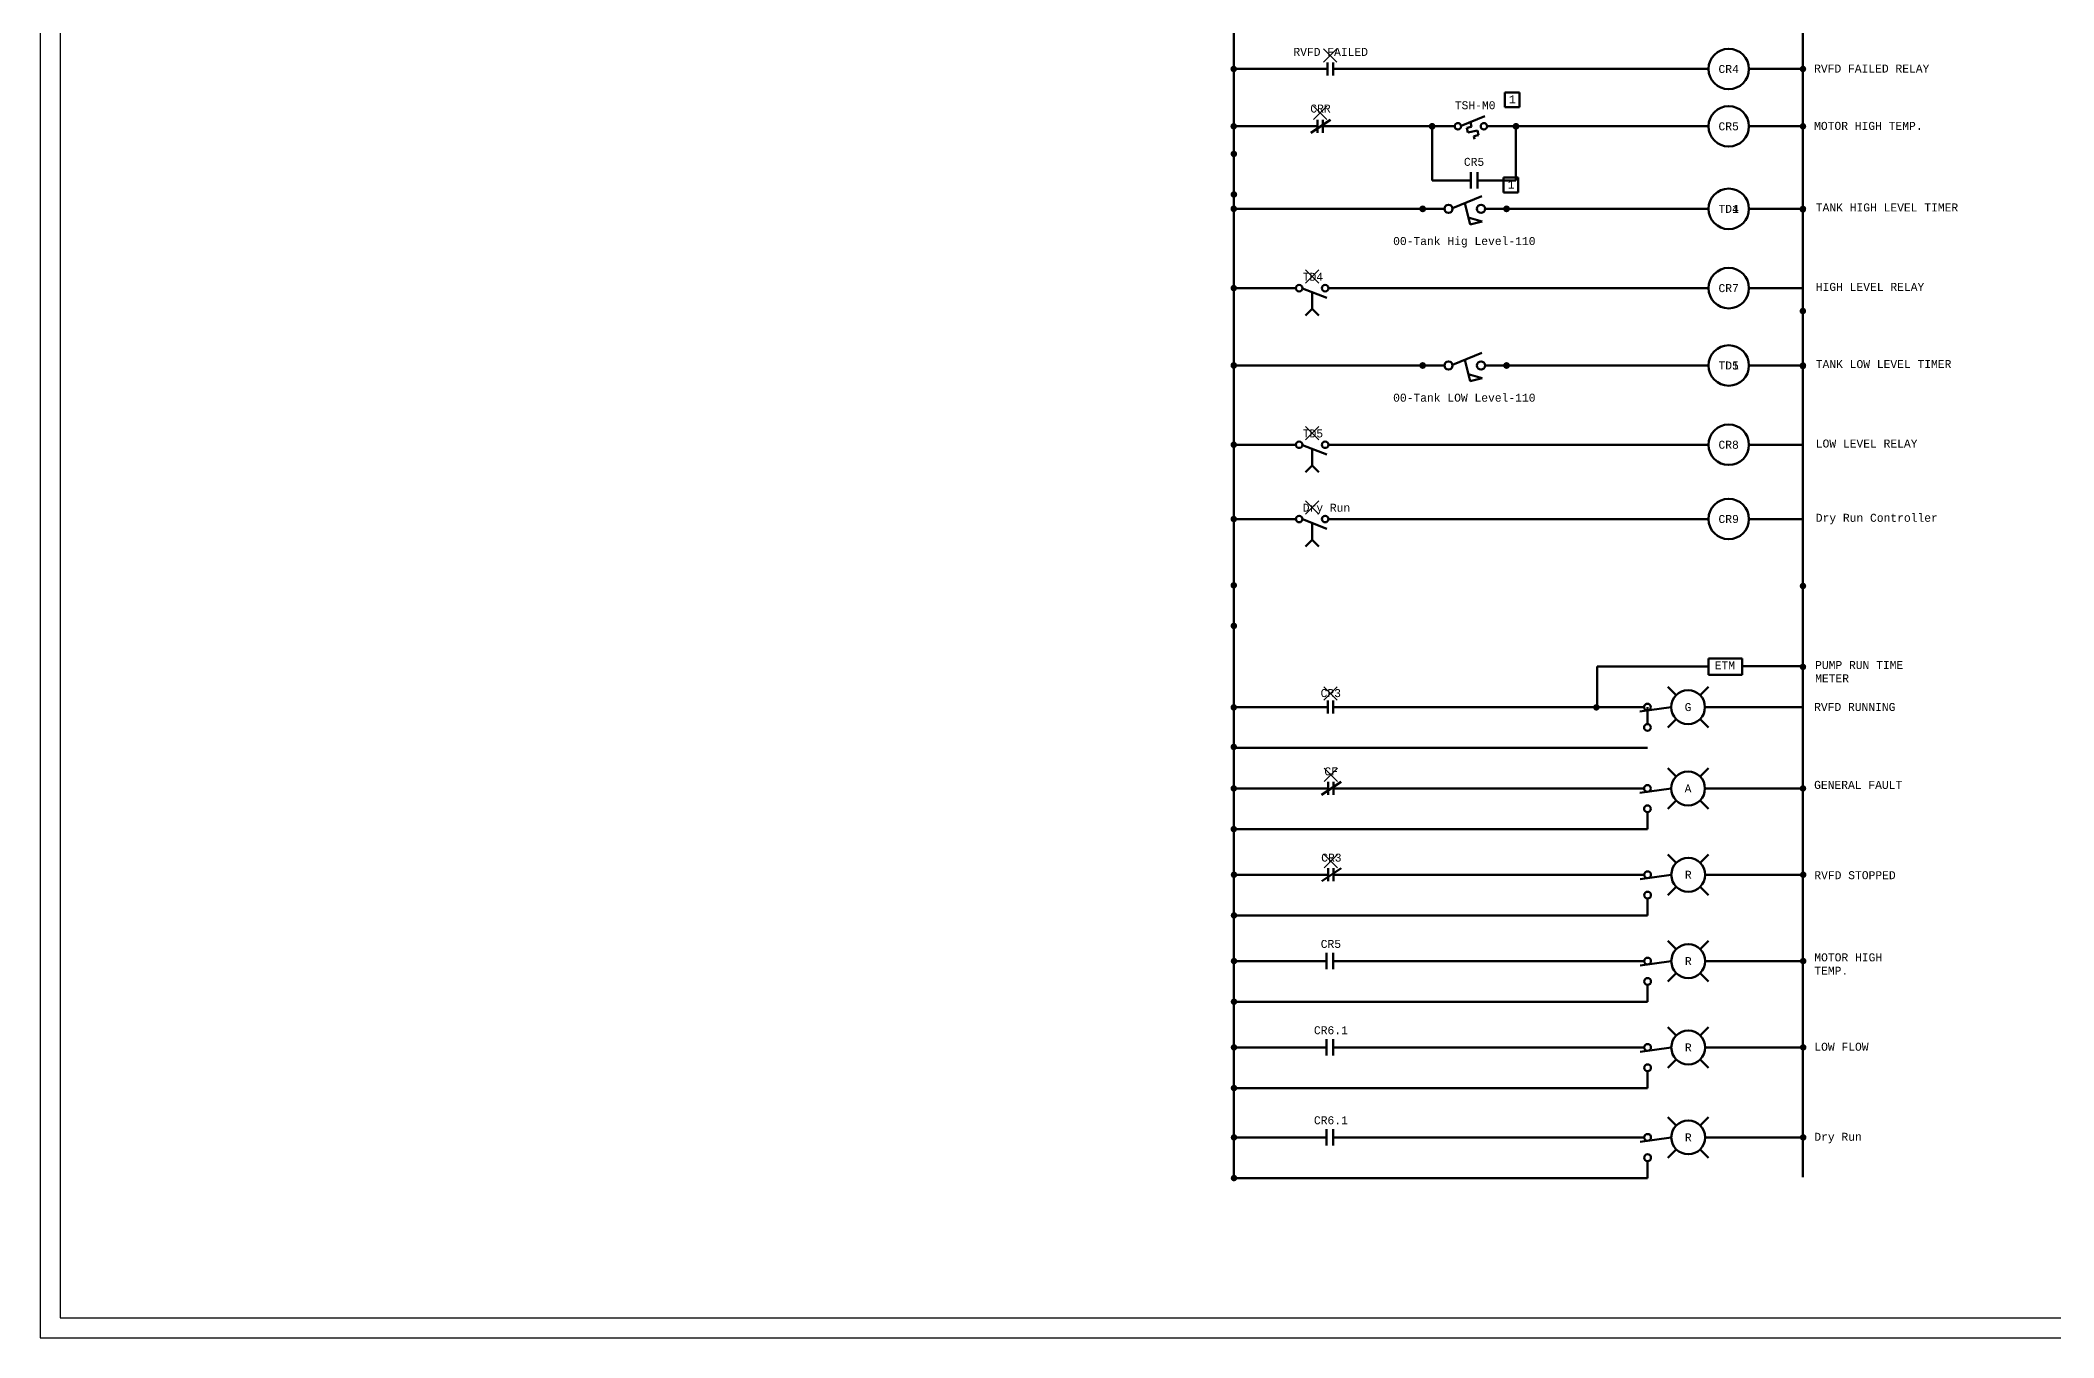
# Model space of a CAD drawing. Header units: inches. Extents: x 191440 to 383551, y 141449 to 284946.
# Drawn here: x 191768.51 to 191798.75, y 141492.66 to 141512.15 of the extents above; entities that cross this region are included whole.
import ezdxf
from ezdxf.enums import TextEntityAlignment as Align

# ---------------------------------------------------------------- set-up
doc = ezdxf.new("R2010")
doc.units = ezdxf.units.IN
doc.header["$MEASUREMENT"] = 0
doc.header["$PDMODE"] = 3
doc.header["$PDSIZE"] = 0.1
for name, color, linetype, lineweight in [('E-ANNO-TEXT-2', 7, 'Continuous', 211), ('E-ANNO-TEXT-2 @ 1 (1)', 7, 'Continuous', 211), ('E-ANNO-TEXT-2 @ 1 (2)', 7, 'Continuous', 211), ('E-SCHM-LINE', 4, 'Continuous', 50), ('E-SCHM-SYMB', 1, 'Continuous', 50), ('G-ANNO-TEXT', 7, 'Continuous', 13)]:
    doc.layers.add(name, color=color, linetype=linetype, lineweight=lineweight)
doc.layers.add('VP', color=7, linetype='Continuous')
doc.styles.add('MONOSPACE', font='monosi.ttf', dxfattribs={"width": 0.9999})
doc.styles.add('Style-Arial', font='arial.ttf')

# ---------------------------------------------------------------- blocks, each defined once
blk = doc.blocks.new('SC03A_1')
at = {"layer": 'E-SCHM-SYMB'}
for p, q in [((10.02, 3.74), (7.41, 6.35)), ((17.5, 3.74), (20.11, 6.35)), ((8.47, 0), (-1.31, -1.4)), ((10.02, -3.74), (7.41, -6.35)), ((17.5, -3.74), (20.11, -6.35))]:
    blk.add_line(p, q, dxfattribs=at)
for centre, radius in [((1.06, 0), 1.06), ((13.76, 0), 5.29), ((1.06, -6.35), 1.06)]:
    blk.add_circle(centre, radius, dxfattribs=at)
at = {"layer": 'G-ANNO-TEXT', "style": 'Style-Arial'}
blk.add_attdef('color', text='', height=3.05, dxfattribs=at).set_placement((13.76, 0), align=Align.MIDDLE_CENTER)
blk = doc.blocks.new('*U285')
at = {"layer": 'E-ANNO-TEXT-2'}
ref = blk.add_blockref('SC03A_1', (191792.599, 141502.134), dxfattribs=dict(at, xscale=0.04808846015417836, yscale=0.04808846015417836, zscale=0.04808846015417836))
ref.add_attrib('color', 'G', dxfattribs={"layer": 'E-ANNO-TEXT-2 @ 1 (2)', "height": 0.12, "style": 'MONOSPACE'}).set_placement((191793.261, 141502.134), align=Align.MIDDLE_CENTER)
blk = doc.blocks.new('*U286')
at = {"layer": 'E-ANNO-TEXT-2'}
ref = blk.add_blockref('SC03A_1', (191792.599, 141500.912), dxfattribs=dict(at, xscale=0.04808846015417836, yscale=0.04808846015417836, zscale=0.04808846015417836))
ref.add_attrib('color', 'A', dxfattribs={"layer": 'E-ANNO-TEXT-2 @ 1 (2)', "height": 0.12, "style": 'MONOSPACE'}).set_placement((191793.26, 141500.912), align=Align.MIDDLE_CENTER)
blk = doc.blocks.new('*U287')
at = {"layer": 'E-ANNO-TEXT-2'}
ref = blk.add_blockref('SC03A_1', (191792.602, 141499.615), dxfattribs=dict(at, xscale=0.04808846015417836, yscale=0.04808846015417836, zscale=0.04808846015417836))
ref.add_attrib('color', 'R', dxfattribs={"layer": 'E-ANNO-TEXT-2 @ 1 (2)', "height": 0.12, "style": 'MONOSPACE'}).set_placement((191793.264, 141499.615), align=Align.MIDDLE_CENTER)
blk = doc.blocks.new('SC04E')
at = {"layer": 'E-SCHM-SYMB', "linetype": 'Continuous', "lineweight": 50}
for p, q in [((0, -30.48), (0, 30.48)), ((25.4, -30.48), (25.4, 30.48))]:
    blk.add_line(p, q, dxfattribs=at)
at = {"layer": 'E-SCHM-SYMB', "linetype": 'Continuous', "lineweight": 25}
blk.add_point((12.7, 63.5), dxfattribs=at)
blk = doc.blocks.new('SC04C')
at = {"layer": 'E-SCHM-SYMB', "linetype": 'Continuous', "lineweight": 50}
for p, q in [((-30.48, -30.48), (60.96, 30.48)), ((0, -30.48), (0, 30.48)), ((25.4, -30.48), (25.4, 30.48))]:
    blk.add_line(p, q, dxfattribs=at)
at = {"layer": 'E-SCHM-SYMB', "linetype": 'Continuous', "lineweight": 25}
blk.add_point((12.7, 63.5), dxfattribs=at)
blk = doc.blocks.new('*U288')
at = {"layer": 'E-ANNO-TEXT-2'}
ref = blk.add_blockref('SC03A_1', (191792.602, 141498.318), dxfattribs=dict(at, xscale=0.04808846015417836, yscale=0.04808846015417836, zscale=0.04808846015417836))
ref.add_attrib('color', 'R', dxfattribs={"layer": 'E-ANNO-TEXT-2 @ 1 (2)', "height": 0.12, "style": 'MONOSPACE'}).set_placement((191793.264, 141498.318), align=Align.MIDDLE_CENTER)
blk = doc.blocks.new('*U289')
at = {"layer": 'E-ANNO-TEXT-2'}
ref = blk.add_blockref('SC03A_1', (191792.602, 141497.021), dxfattribs=dict(at, xscale=0.04808846015417836, yscale=0.04808846015417836, zscale=0.04808846015417836))
ref.add_attrib('color', 'R', dxfattribs={"layer": 'E-ANNO-TEXT-2 @ 1 (2)', "height": 0.12, "style": 'MONOSPACE'}).set_placement((191793.264, 141497.021), align=Align.MIDDLE_CENTER)
blk = doc.blocks.new('SC04F')
at = {"layer": 'E-SCHM-SYMB', "linetype": 'Continuous', "lineweight": 50}
for p, q in [((30.4, -1.4), (145.6, -45.9)), ((76.1, -97.6), (76.1, -19))]:
    blk.add_line(p, q, dxfattribs=at)
at = {"layer": 'E-SCHM-SYMB', "linetype": 'Continuous', "lineweight": 50, "flags": 128}
blk.add_lwpolyline([(45.5, -128.2), (76.1, -97.6), (106.7, -128.2)], dxfattribs=at)
at = {"layer": 'E-SCHM-SYMB', "linetype": 'Continuous', "lineweight": 50}
for centre in [(15.2, 0), (137.2, 0)]:
    blk.add_circle(centre, 15.2, dxfattribs=at)
at = {"layer": 'E-SCHM-SYMB', "linetype": 'Continuous', "lineweight": 25}
blk.add_point((76.2, 54.4), dxfattribs=at)
blk = doc.blocks.new('*U290')
at = {"layer": 'E-ANNO-TEXT-2'}
ref = blk.add_blockref('SC03A_1', (191792.602, 141495.669), dxfattribs=dict(at, xscale=0.04808846015417836, yscale=0.04808846015417836, zscale=0.04808846015417836))
ref.add_attrib('color', 'R', dxfattribs={"layer": 'E-ANNO-TEXT-2 @ 1 (2)', "height": 0.12, "style": 'MONOSPACE'}).set_placement((191793.264, 141495.669), align=Align.MIDDLE_CENTER)

msp = doc.modelspace()

# ---------------------------------------------------------------- hatches: boundary and pattern name
at = {"layer": 'E-SCHM-SYMB'}
h = msp.add_hatch(color=256, dxfattribs=at)
edge = h.paths.add_edge_path()
edge.add_arc((191786.43532, 141511.72148), 0.04903, 0, 360)
h = msp.add_hatch(color=256, dxfattribs=at)
edge = h.paths.add_edge_path()
edge.add_arc((191794.98663, 141511.72148), 0.04903, 0, 360)
h = msp.add_hatch(color=256, dxfattribs=at)
edge = h.paths.add_edge_path()
edge.add_arc((191786.43532, 141510.8601), 0.04903, 0, 360)
h = msp.add_hatch(color=256, dxfattribs=at)
edge = h.paths.add_edge_path()
edge.add_arc((191789.41622, 141510.85999), 0.05107, 0, 360)
h = msp.add_hatch(color=256, dxfattribs=at)
edge = h.paths.add_edge_path()
edge.add_arc((191790.67585, 141510.85999), 0.05107, 0, 360)
h = msp.add_hatch(color=256, dxfattribs=at)
edge = h.paths.add_edge_path()
edge.add_arc((191794.98663, 141510.8601), 0.04903, 0, 360)
h = msp.add_hatch(color=256, dxfattribs=at)
edge = h.paths.add_edge_path()
edge.add_arc((191786.43779, 141510.44538), 0.04903, 0, 360)
h = msp.add_hatch(color=256, dxfattribs=at)
edge = h.paths.add_edge_path()
edge.add_arc((191786.43779, 141509.83585), 0.04903, 0, 360)
h = msp.add_hatch(color=256, dxfattribs=at)
edge = h.paths.add_edge_path()
edge.add_arc((191786.43908, 141509.83585), 0.04903, 0, 360)
h = msp.add_hatch(color=256, dxfattribs=at)
edge = h.paths.add_edge_path()
edge.add_arc((191786.43661, 141509.62262), 0.04903, 0, 360)
h = msp.add_hatch(color=256, dxfattribs=at)
edge = h.paths.add_edge_path()
edge.add_arc((191786.43661, 141509.61985), 0.04903, 0, 360)
h = msp.add_hatch(color=256, dxfattribs=at)
edge = h.paths.add_edge_path()
edge.add_arc((191786.43661, 141509.61985), 0.04903, 0, 360)
h = msp.add_hatch(color=256, dxfattribs=at)
edge = h.paths.add_edge_path()
edge.add_arc((191789.27463, 141509.61982), 0.05107, 0, 360)
h = msp.add_hatch(color=256, dxfattribs=at)
edge = h.paths.add_edge_path()
edge.add_arc((191789.27463, 141509.61982), 0.05107, 0, 360)
h = msp.add_hatch(color=256, dxfattribs=at)
edge = h.paths.add_edge_path()
edge.add_arc((191790.53426, 141509.61982), 0.05107, 0, 360)
h = msp.add_hatch(color=256, dxfattribs=at)
edge = h.paths.add_edge_path()
edge.add_arc((191790.53426, 141509.61982), 0.05107, 0, 360)
h = msp.add_hatch(color=256, dxfattribs=at)
edge = h.paths.add_edge_path()
edge.add_arc((191794.98535, 141509.61168), 0.04903, 0, 360)
h = msp.add_hatch(color=256, dxfattribs=at)
edge = h.paths.add_edge_path()
edge.add_arc((191794.98663, 141509.61982), 0.04903, 0, 360)
h = msp.add_hatch(color=256, dxfattribs=at)
edge = h.paths.add_edge_path()
edge.add_arc((191794.98663, 141509.61982), 0.04903, 0, 360)
h = msp.add_hatch(color=256, dxfattribs=at)
edge = h.paths.add_edge_path()
edge.add_arc((191786.43661, 141508.42904), 0.04903, 0, 360)
h = msp.add_hatch(color=256, dxfattribs=at)
edge = h.paths.add_edge_path()
edge.add_arc((191794.98514, 141508.08498), 0.04903, 0, 360)
h = msp.add_hatch(color=256, dxfattribs=at)
edge = h.paths.add_edge_path()
edge.add_arc((191794.98514, 141508.08498), 0.04903, 0, 360)
h = msp.add_hatch(color=256, dxfattribs=at)
edge = h.paths.add_edge_path()
edge.add_arc((191786.43661, 141507.26927), 0.04903, 0, 360)
h = msp.add_hatch(color=256, dxfattribs=at)
edge = h.paths.add_edge_path()
edge.add_arc((191786.43661, 141507.2665), 0.04903, 0, 360)
h = msp.add_hatch(color=256, dxfattribs=at)
edge = h.paths.add_edge_path()
edge.add_arc((191786.43661, 141507.2665), 0.04903, 0, 360)
h = msp.add_hatch(color=256, dxfattribs=at)
edge = h.paths.add_edge_path()
edge.add_arc((191789.27463, 141507.26647), 0.05107, 0, 360)
h = msp.add_hatch(color=256, dxfattribs=at)
edge = h.paths.add_edge_path()
edge.add_arc((191789.27463, 141507.26647), 0.05107, 0, 360)
h = msp.add_hatch(color=256, dxfattribs=at)
edge = h.paths.add_edge_path()
edge.add_arc((191790.53426, 141507.26647), 0.05107, 0, 360)
h = msp.add_hatch(color=256, dxfattribs=at)
edge = h.paths.add_edge_path()
edge.add_arc((191790.53426, 141507.26647), 0.05107, 0, 360)
h = msp.add_hatch(color=256, dxfattribs=at)
edge = h.paths.add_edge_path()
edge.add_arc((191794.98535, 141507.25832), 0.04903, 0, 360)
h = msp.add_hatch(color=256, dxfattribs=at)
edge = h.paths.add_edge_path()
edge.add_arc((191794.98663, 141507.26647), 0.04903, 0, 360)
h = msp.add_hatch(color=256, dxfattribs=at)
edge = h.paths.add_edge_path()
edge.add_arc((191794.98663, 141507.26647), 0.04903, 0, 360)
h = msp.add_hatch(color=256, dxfattribs=at)
edge = h.paths.add_edge_path()
edge.add_arc((191786.43661, 141506.07568), 0.04903, 0, 360)
h = msp.add_hatch(color=256, dxfattribs=at)
edge = h.paths.add_edge_path()
edge.add_arc((191786.43661, 141504.9597), 0.04903, 0, 360)
h = msp.add_hatch(color=256, dxfattribs=at)
edge = h.paths.add_edge_path()
edge.add_arc((191786.43651, 141503.96374), 0.04903, 0, 360)
h = msp.add_hatch(color=256, dxfattribs=at)
edge = h.paths.add_edge_path()
edge.add_arc((191794.98653, 141503.954), 0.04903, 0, 360)
h = msp.add_hatch(color=256, dxfattribs=at)
edge = h.paths.add_edge_path()
edge.add_arc((191786.43779, 141503.35421), 0.04903, 0, 360)
h = msp.add_hatch(color=256, dxfattribs=at)
edge = h.paths.add_edge_path()
edge.add_arc((191794.98653, 141502.7381), 0.04903, 0, 360)
h = msp.add_hatch(color=256, dxfattribs=at)
edge = h.paths.add_edge_path()
edge.add_arc((191786.43653, 141502.12969), 0.04903, 0, 360)
h = msp.add_hatch(color=256, dxfattribs=at)
edge = h.paths.add_edge_path()
edge.add_arc((191791.88379, 141502.12997), 0.04903, 0, 360)
h = msp.add_hatch(color=256, dxfattribs=at)
edge = h.paths.add_edge_path()
edge.add_arc((191786.43651, 141501.5354), 0.04903, 0, 360)
h = msp.add_hatch(color=256, dxfattribs=at)
edge = h.paths.add_edge_path()
edge.add_arc((191786.4367, 141500.91186), 0.04903, 0, 360)
h = msp.add_hatch(color=256, dxfattribs=at)
edge = h.paths.add_edge_path()
edge.add_arc((191794.98673, 141500.91186), 0.04903, 0, 360)
h = msp.add_hatch(color=256, dxfattribs=at)
edge = h.paths.add_edge_path()
edge.add_arc((191794.98673, 141500.91186), 0.04903, 0, 360)
h = msp.add_hatch(color=256, dxfattribs=at)
edge = h.paths.add_edge_path()
edge.add_arc((191786.4367, 141500.30113), 0.04903, 0, 360)
h = msp.add_hatch(color=256, dxfattribs=at)
edge = h.paths.add_edge_path()
edge.add_arc((191786.43984, 141499.61502), 0.04903, 0, 360)
h = msp.add_hatch(color=256, dxfattribs=at)
edge = h.paths.add_edge_path()
edge.add_arc((191794.98987, 141499.61502), 0.04903, 0, 360)
h = msp.add_hatch(color=256, dxfattribs=at)
edge = h.paths.add_edge_path()
edge.add_arc((191794.98987, 141499.61502), 0.04903, 0, 360)
h = msp.add_hatch(color=256, dxfattribs=at)
edge = h.paths.add_edge_path()
edge.add_arc((191786.43984, 141499.0043), 0.04903, 0, 360)
h = msp.add_hatch(color=256, dxfattribs=at)
edge = h.paths.add_edge_path()
edge.add_arc((191786.43984, 141498.31819), 0.04903, 0, 360)
h = msp.add_hatch(color=256, dxfattribs=at)
edge = h.paths.add_edge_path()
edge.add_arc((191794.98987, 141498.31819), 0.04903, 0, 360)
h = msp.add_hatch(color=256, dxfattribs=at)
edge = h.paths.add_edge_path()
edge.add_arc((191794.98987, 141498.31819), 0.04903, 0, 360)
h = msp.add_hatch(color=256, dxfattribs=at)
edge = h.paths.add_edge_path()
edge.add_arc((191786.43984, 141497.70747), 0.04903, 0, 360)
h = msp.add_hatch(color=256, dxfattribs=at)
edge = h.paths.add_edge_path()
edge.add_arc((191786.43984, 141497.02136), 0.04903, 0, 360)
h = msp.add_hatch(color=256, dxfattribs=at)
edge = h.paths.add_edge_path()
edge.add_arc((191794.98987, 141497.02136), 0.04903, 0, 360)
h = msp.add_hatch(color=256, dxfattribs=at)
edge = h.paths.add_edge_path()
edge.add_arc((191794.98987, 141497.02136), 0.04903, 0, 360)
h = msp.add_hatch(color=256, dxfattribs=at)
edge = h.paths.add_edge_path()
edge.add_arc((191786.43984, 141496.41064), 0.04903, 0, 360)
h = msp.add_hatch(color=256, dxfattribs=at)
edge = h.paths.add_edge_path()
edge.add_arc((191786.43984, 141495.66868), 0.04903, 0, 360)
h = msp.add_hatch(color=256, dxfattribs=at)
edge = h.paths.add_edge_path()
edge.add_arc((191794.98987, 141495.66868), 0.04903, 0, 360)
h = msp.add_hatch(color=256, dxfattribs=at)
edge = h.paths.add_edge_path()
edge.add_arc((191794.98987, 141495.66868), 0.04903, 0, 360)
h = msp.add_hatch(color=256, dxfattribs=at)
edge = h.paths.add_edge_path()
edge.add_arc((191786.43984, 141495.05796), 0.04903, 0, 360)

# ---------------------------------------------------------------- linework, layer by layer
msp.add_lwpolyline([(191826.00873, 141532.15898), (191768.50873, 141532.15898), (191768.50873, 141492.65898), (191826.00873, 141492.65898), (191826.00873, 141532.15898)])
msp.add_lwpolyline([(191825.70873, 141531.85898), (191768.80873, 141531.85898), (191768.80873, 141492.95898), (191825.70873, 141492.95898)], close=True)
at = {"layer": 'E-SCHM-LINE'}
for p, q in [((191786.43552, 141495.0416), (191786.43552, 141523.57984)), ((191794.98565, 141495.07225), (191794.98712, 141523.57985)), ((191794.98693, 141498.00179), (191794.98693, 141519.76408)), ((191786.43532, 141511.72148), (191787.84598, 141511.72133)), ((191787.92741, 141511.72133), (191793.56762, 141511.72148)), ((191794.17529, 141511.72148), (191794.98663, 141511.72148)), ((191786.43532, 141510.8601), (191787.69198, 141510.86)), ((191787.77341, 141510.86002), (191789.75514, 141510.86013)), ((191789.41622, 141510.04812), (191789.41622, 141510.85999)), ((191790.24372, 141510.86013), (191793.56762, 141510.8601)), ((191790.67585, 141510.04812), (191790.67585, 141510.85999)), ((191794.17529, 141510.8601), (191794.98663, 141510.8601)), ((191789.99535, 141510.04812), (191789.41622, 141510.04812)), ((191790.09673, 141510.04812), (191790.67585, 141510.04812)), ((191787.69198, 141509.6199), (191786.43651, 141509.6199)), ((191787.69198, 141509.6199), (191786.43651, 141509.6199)), ((191787.69198, 141509.61982), (191789.60133, 141509.61982)), ((191787.77341, 141509.61982), (191789.60133, 141509.61982)), ((191790.21206, 141509.61982), (191793.56762, 141509.61982)), ((191790.21206, 141509.61982), (191793.56762, 141509.61982)), ((191794.17529, 141509.61982), (191794.98663, 141509.61982)), ((191794.17529, 141509.61982), (191794.98663, 141509.61982)), ((191787.37024, 141508.42908), (191786.43651, 141508.42908)), ((191787.85882, 141508.42901), (191789.60133, 141508.42901)), ((191789.60133, 141508.42901), (191793.56762, 141508.42901)), ((191794.17529, 141508.42901), (191794.98663, 141508.42901)), ((191787.69198, 141507.26654), (191786.43651, 141507.26654)), ((191787.69198, 141507.26654), (191786.43651, 141507.26654)), ((191787.69198, 141507.26647), (191789.60133, 141507.26647)), ((191787.77341, 141507.26647), (191789.60133, 141507.26647)), ((191790.21206, 141507.26647), (191793.56762, 141507.26647)), ((191790.21206, 141507.26647), (191793.56762, 141507.26647)), ((191794.17529, 141507.26647), (191794.98663, 141507.26647)), ((191794.17529, 141507.26647), (191794.98663, 141507.26647)), ((191787.37024, 141506.07573), (191786.43651, 141506.07573)), ((191787.85882, 141506.07565), (191789.60133, 141506.07565)), ((191789.60133, 141506.07565), (191793.56762, 141506.07565)), ((191794.17529, 141506.07565), (191794.98663, 141506.07565)), ((191787.37024, 141504.95974), (191786.43651, 141504.95974)), ((191787.85882, 141504.95967), (191789.60133, 141504.95967)), ((191789.60133, 141504.95967), (191793.56762, 141504.95967)), ((191794.17529, 141504.95967), (191794.98663, 141504.95967)), ((191791.89463, 141502.74279), (191793.56622, 141502.74283)), ((191791.89463, 141502.13276), (191791.89463, 141502.74279)), ((191794.07217, 141502.74783), (191794.98653, 141502.74783)), ((191786.43552, 141502.13276), (191787.84618, 141502.13261)), ((191787.92761, 141502.13261), (191792.59762, 141502.13276)), ((191792.6498, 141501.87949), (191792.6498, 141502.13396)), ((191793.5137, 141502.13276), (191794.98555, 141502.13276)), ((191786.43681, 141501.52324), (191792.6498, 141501.52324)), ((191787.85264, 141500.91186), (191786.43799, 141500.91186)), ((191792.5988, 141500.91186), (191787.93407, 141500.91186)), ((191793.51489, 141500.91186), (191794.98673, 141500.91186)), ((191792.6497, 141500.30113), (191792.6497, 141500.5556)), ((191786.4367, 141500.30113), (191792.6497, 141500.30113)), ((191786.43984, 141499.61502), (191787.85578, 141499.61487)), ((191787.93721, 141499.61487), (191792.60194, 141499.61502)), ((191793.51803, 141499.61502), (191794.98987, 141499.61502)), ((191786.43984, 141499.0043), (191792.65284, 141499.0043)), ((191792.65284, 141499.0043), (191792.65284, 141499.25877)), ((191786.43984, 141498.31819), (191787.82893, 141498.31804)), ((191787.93035, 141498.31804), (191792.60194, 141498.31819)), ((191793.51803, 141498.31819), (191794.98987, 141498.31819)), ((191792.65284, 141497.70747), (191792.65284, 141497.96194)), ((191786.43984, 141497.70747), (191792.65284, 141497.70747)), ((191786.43984, 141497.02136), (191787.82897, 141497.02136)), ((191787.93035, 141497.02121), (191792.60194, 141497.02136)), ((191793.51803, 141497.02136), (191794.98987, 141497.02136)), ((191792.65284, 141496.41064), (191792.65284, 141496.6651)), ((191786.43984, 141496.41064), (191792.65284, 141496.41064)), ((191786.43984, 141495.66868), (191787.82897, 141495.66868)), ((191787.93035, 141495.66854), (191792.60194, 141495.66868)), ((191793.51803, 141495.66868), (191794.98987, 141495.66868)), ((191786.43984, 141495.05796), (191792.65284, 141495.05796)), ((191792.65284, 141495.05796), (191792.65284, 141495.31243))]:
    msp.add_line(p, q, dxfattribs=at)
at = {"layer": 'E-SCHM-SYMB'}
for p, q in [((191790.50831, 141511.36947), (191790.50831, 141511.1477)), ((191790.50831, 141511.36947), (191790.73008, 141511.36947)), ((191790.73008, 141511.36947), (191790.73008, 141511.1477)), ((191790.73008, 141511.1477), (191790.50831, 141511.1477)), ((191789.99535, 141509.92646), (191789.99535, 141510.16978)), ((191789.99535, 141509.92646), (191789.99535, 141510.16978)), ((191790.09673, 141509.92646), (191790.09673, 141510.16978)), ((191790.09673, 141509.92646), (191790.09673, 141510.16978)), ((191790.48897, 141510.08965), (191790.48897, 141509.86788)), ((191790.48897, 141510.08965), (191790.71074, 141510.08965)), ((191790.71074, 141509.86788), (191790.48897, 141509.86788)), ((191790.71074, 141509.86788), (191790.48897, 141509.86788)), ((191790.71074, 141510.08965), (191790.71074, 141509.86788)), ((191787.82893, 141498.19639), (191787.82893, 141498.4397)), ((191787.82893, 141498.19639), (191787.82893, 141498.4397)), ((191787.93031, 141498.19639), (191787.93031, 141498.4397)), ((191787.93031, 141498.19639), (191787.93031, 141498.4397)), ((191787.82897, 141496.89956), (191787.82897, 141497.14287)), ((191787.82897, 141496.89956), (191787.82897, 141497.14287)), ((191787.93035, 141496.89956), (191787.93035, 141497.14287)), ((191787.93035, 141496.89956), (191787.93035, 141497.14287)), ((191787.82897, 141495.54688), (191787.82897, 141495.79019)), ((191787.82897, 141495.54688), (191787.82897, 141495.79019)), ((191787.93035, 141495.54688), (191787.93035, 141495.79019)), ((191787.93035, 141495.54688), (191787.93035, 141495.79019))]:
    msp.add_line(p, q, dxfattribs=at)
at = {"layer": 'E-SCHM-SYMB', "linetype": 'Continuous', "lineweight": 50}
for p, q in [((191789.85185, 141510.86923), (191790.206, 141511.01022)), ((191790.00876, 141510.85292), (191789.93742, 141510.83615)), ((191789.93742, 141510.83615), (191789.95419, 141510.76481)), ((191789.95419, 141510.76481), (191790.09688, 141510.79836)), ((191789.99199, 141510.92427), (191790.00876, 141510.85292)), ((191790.09688, 141510.79836), (191790.11365, 141510.72701)), ((191790.11365, 141510.72701), (191790.04231, 141510.71024)), ((191790.04231, 141510.71024), (191790.05237, 141510.66744)), ((191789.72208, 141509.63205), (191790.16306, 141509.81253)), ((191789.72208, 141509.63205), (191790.16306, 141509.81253)), ((191789.90671, 141509.70741), (191789.98551, 141509.38613)), ((191789.90671, 141509.70741), (191789.98551, 141509.38613)), ((191790.16684, 141509.4306), (191789.95997, 141509.49077)), ((191790.16684, 141509.4306), (191789.95997, 141509.49077)), ((191789.98563, 141509.38615), (191790.16684, 141509.4306)), ((191789.98563, 141509.38615), (191790.16684, 141509.4306)), ((191789.72208, 141507.2787), (191790.16306, 141507.45918)), ((191789.72208, 141507.2787), (191790.16306, 141507.45918)), ((191789.90671, 141507.35406), (191789.98551, 141507.03278)), ((191789.90671, 141507.35406), (191789.98551, 141507.03278)), ((191790.16684, 141507.07724), (191789.95997, 141507.13742)), ((191790.16684, 141507.07724), (191789.95997, 141507.13742)), ((191789.98563, 141507.03279), (191790.16684, 141507.07724)), ((191789.98563, 141507.03279), (191790.16684, 141507.07724)), ((191793.56621, 141502.86498), (191793.56621, 141502.62069)), ((191793.56621, 141502.86498), (191794.07115, 141502.86498)), ((191793.56621, 141502.62069), (191794.07115, 141502.62069)), ((191794.07118, 141502.86498), (191794.07118, 141502.62069))]:
    msp.add_line(p, q, dxfattribs=at)
at = {"layer": 'E-SCHM-SYMB'}
for centre in [(191793.87146, 141511.72148), (191793.87146, 141510.8601), (191793.87146, 141509.61982), (191793.87146, 141509.61982), (191793.87146, 141508.42901), (191793.87146, 141507.26647), (191793.87146, 141506.07565), (191793.87146, 141504.95967)]:
    msp.add_circle(centre, 0.30384, dxfattribs=at)
at = {"layer": 'E-SCHM-SYMB', "linetype": 'Continuous', "lineweight": 50}
for centre, radius in [((191789.804, 141510.85999), 0.04886), ((191790.19486, 141510.85999), 0.04886), ((191789.66241, 141509.61982), 0.06107), ((191789.66241, 141509.61982), 0.06107), ((191790.15098, 141509.61982), 0.06107), ((191790.15098, 141509.61982), 0.06107), ((191789.66241, 141507.26647), 0.06107), ((191789.66241, 141507.26647), 0.06107), ((191790.15098, 141507.26647), 0.06107), ((191790.15098, 141507.26647), 0.06107)]:
    msp.add_circle(centre, radius, dxfattribs=at)

# ---------------------------------------------------------------- block references
at = {"layer": 'E-SCHM-SYMB', "linetype": 'Continuous', "lineweight": 50, "xscale": 0.003205897343612051, "yscale": 0.003205897343612051, "zscale": 0.003205897343612051}
for name, p in [('SC04E', (191787.84598, 141511.72133)), ('SC04C', (191787.69198, 141510.86004)), ('SC04F', (191787.37024, 141508.42901)), ('SC04F', (191787.37024, 141506.07565)), ('SC04F', (191787.37024, 141504.95967)), ('SC04E', (191787.84747, 141502.13381)), ('SC04C', (191787.85264, 141500.9117)), ('SC04C', (191787.85578, 141499.61487))]:
    msp.add_blockref(name, p, dxfattribs=at)
at = {"layer": 'VP'}
for name in ['*U285', '*U286', '*U287', '*U288', '*U289', '*U290']:
    msp.add_blockref(name, (0, 0), dxfattribs=at)

# ---------------------------------------------------------------- texts
at = {"layer": 'E-ANNO-TEXT-2', "style": 'MONOSPACE'}
for s, height, p in [('1', 0.12022, (191790.62088, 141511.26534)), ('CR5', 0.120221, (191790.04615, 141510.3262)), ('1', 0.12022, (191790.60154, 141509.98552)), ('00-Tank Hig Level-110', 0.1202212, (191789.89991, 141509.13623)), ('00-Tank LOW Level-110', 0.1202212, (191789.89991, 141506.78287))]:
    msp.add_text(s, height=height, dxfattribs=at).set_placement(p, align=Align.MIDDLE_CENTER)
at = {"layer": 'E-ANNO-TEXT-2', "attachment_point": 5, "line_spacing_factor": 0.779643, "style": 'MONOSPACE'}
for s, insert, char_height in [('RVFD FAILED', (191787.8926, 141511.97809), 0.1202212), ('CRR', (191787.7386, 141511.12581), 0.120221), ('\\pt0.42077;TSH-M0', (191790.0628, 141511.17566), 0.1202212), ('CR3', (191787.89379, 141502.34367), 0.120221), ('CF', (191787.89926, 141501.16846), 0.120221), ('CR3', (191787.9024, 141499.87163), 0.120221)]:
    msp.add_mtext(s, dxfattribs=dict(at, insert=insert, char_height=char_height))
at = {"layer": 'E-ANNO-TEXT-2', "style": 'MONOSPACE'}
for s, insert, char_height, width, attachment_point in [('CR4', (191793.87052, 141511.78159), 0.120221, 0.5816575, 2), ('RVFD FAILED RELAY', (191795.15401, 141511.78805), 0.1202212, 2.4822197, 1), ('CR5', (191793.87052, 141510.92021), 0.120221, 0.5816575, 2), ('MOTOR HIGH TEMP.', (191795.15401, 141510.92667), 0.1202212, 2.4822197, 1), ('TD1', (191793.87052, 141509.67993), 0.120221, 0.3129472, 2), ('TD4', (191793.87052, 141509.67993), 0.120221, 0.3129472, 2), ('TANK HIGH LEVEL TIMER', (191795.17936, 141509.70131), 0.1202212, 2.1775944, 1), ('CR7', (191793.87052, 141508.48912), 0.120221, 0.3129472, 2), ('TD1', (191793.87052, 141507.32658), 0.120221, 0.3129472, 2), ('TD5', (191793.87052, 141507.32658), 0.120221, 0.3129472, 2), ('TANK LOW LEVEL TIMER', (191795.17936, 141507.34796), 0.1202212, 2.1775944, 1), ('CR8', (191793.87052, 141506.13576), 0.120221, 0.3129472, 2), ('CR9', (191793.87052, 141505.01978), 0.120221, 0.3129472, 2), ('RVFD RUNNING', (191795.15421, 141502.19631), 0.1202212, 1.3754428, 1), ('GENERAL FAULT', (191795.15421, 141501.02544), 0.1202212, 1.3585582, 1), ('RVFD STOPPED', (191795.15735, 141499.6689), 0.1202212, 1.4273931, 1), ('MOTOR HIGH TEMP.', (191795.15735, 141498.43416), 0.1202212, 1.4273931, 1), ('LOW FLOW', (191795.15735, 141497.09109), 0.120221, 1.4273931, 1), ('Dry Run', (191795.15735, 141495.73841), 0.120221, 1.4273931, 1)]:
    msp.add_mtext(s, dxfattribs=dict(at, insert=insert, char_height=char_height, width=width, attachment_point=attachment_point))
at = {"layer": 'E-ANNO-TEXT-2', "char_height": 0.1202212, "attachment_point": 1, "style": 'MONOSPACE'}
for s, insert in [('HIGH LEVEL RELAY', (191795.17936, 141508.50773)), ('LOW LEVEL RELAY', (191795.17936, 141506.15438)), ('Dry Run Controller', (191795.17936, 141505.03839)), ('PUMP RUN TIME\\PMETER\\P', (191795.1694, 141502.82603))]:
    msp.add_mtext(s, dxfattribs=dict(at, insert=insert))
at = {"layer": 'E-ANNO-TEXT-2', "char_height": 0.120221, "width": 0.2971264, "attachment_point": 5, "line_spacing_factor": 0.779643, "style": 'MONOSPACE'}
for s, insert in [('CR5', (191787.89554, 141498.5748)), ('CR6.1', (191787.89558, 141497.27797)), ('CR6.1', (191787.89558, 141495.9253))]:
    msp.add_mtext(s, dxfattribs=dict(at, insert=insert))
at = {"layer": 'E-ANNO-TEXT-2 @ 1 (1)', "style": 'MONOSPACE'}
msp.add_text('ETM', height=0.120221, dxfattribs=at).set_placement((191793.81289, 141502.76084), align=Align.MIDDLE_CENTER)
at = {"layer": 'E-ANNO-TEXT-2 @ 1 (1)', "char_height": 0.120221, "attachment_point": 1, "style": 'MONOSPACE'}
for s, insert in [('TD4', (191787.47297, 141508.65927)), ('TD5', (191787.47297, 141506.30592)), ('Dry Run', (191787.47297, 141505.18993))]:
    msp.add_mtext(s, dxfattribs=dict(at, insert=insert))

doc.saveas('drawing.dxf')
